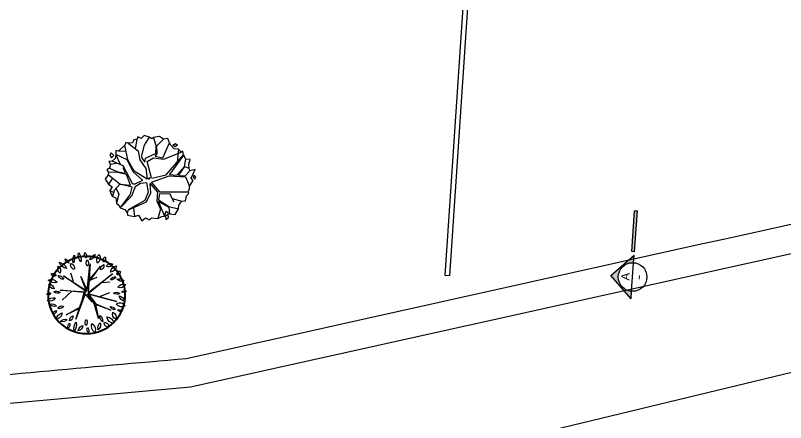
# Model space of a CAD drawing. Header units: millimetres. Extents: x 55520 to 96084, y -58491 to -49645.
# Drawn here: x 56726.6 to 56807.4, y -58037.4 to -57994.7 of the extents above; entities that cross this region are included whole.
import ezdxf
from ezdxf.enums import TextEntityAlignment as Align

# ---------------------------------------------------------------- set-up
doc = ezdxf.new("R2010")
doc.units = ezdxf.units.MM
for name, color, linetype in [('Alvenaria Vista', 40, 'Continuous'), ('ARQ-SÍMBOLOS', 2, 'Continuous'), ('ARQ-TEXTO2', 2, 'Continuous'), ('ARQ-TEXTO4', 4, 'Continuous'), ('Limite Terreno', 20, 'Continuous'), ('Limites', 250, 'Continuous'), ('Árvores Existentes', 114, 'Continuous')]:
    doc.layers.add(name, color=color, linetype=linetype)
doc.styles.add('arial', font='arial.ttf')
doc.styles.add('ATTR', font='romans.shx', dxfattribs={"width": 0.8, "height": 0.470416})
doc.styles.add('ROMANS', font='romans.shx')

# ---------------------------------------------------------------- blocks, each defined once
blk = doc.blocks.new('árvore_media')
for p, q in [((55224.742, -51939.893), (55225.624, -51940.543)), ((55225.381, -51940.374), (55225.536, -51939.525)), ((55226.592, -51939.352), (55226.154, -51940.062)), ((55226.948, -51939.383), (55227.191, -51940.176)), ((55227.285, -51940.084), (55227.836, -51939.546)), ((55227.765, -51941.166), (55228.36, -51939.864)), ((55224.565, -51940.6), (55223.903, -51940.572)), ((55224.719, -51941.335), (55224.455, -51940.062)), ((55225.624, -51940.543), (55225.757, -51941.335)), ((55226.154, -51940.062), (55225.911, -51940.968)), ((55227.169, -51940.798), (55227.191, -51940.119)), ((55227.235, -51940.091), (55227.257, -51940.826)), ((55227.875, -51941.279), (55229.375, -51940.656)), ((55229.155, -51940.402), (55229.022, -51941.533)), ((55224.653, -51941.335), (55223.66, -51940.883)), ((55223.66, -51940.911), (55224.057, -51941.731)), ((55225.183, -51942.382), (55224.653, -51941.335)), ((55225.271, -51942.325), (55224.719, -51941.335)), ((55225.757, -51941.335), (55226.286, -51942.099)), ((55225.911, -51940.968), (55225.955, -51941.194)), ((55225.955, -51941.194), (55226.22, -51941.533)), ((55226.22, -51941.533), (55226.264, -51941.194)), ((55226.264, -51941.194), (55227.147, -51940.798)), ((55226.419, -51941.477), (55226.948, -51941.166)), ((55226.948, -51941.166), (55227.875, -51941.279)), ((55227.257, -51940.826), (55227.08, -51941.024)), ((55227.103, -51941.024), (55227.765, -51941.166)), ((55228.073, -51942.637), (55229.574, -51940.911)), ((55229.574, -51940.939), (55228.36, -51942.608)), ((55229.684, -51941.929), (55229.773, -51941.279)), ((55223.726, -51941.646), (55223.197, -51941.76)), ((55224.3, -51941.873), (55223.351, -51941.449)), ((55225.161, -51943.457), (55224.3, -51941.873)), ((55226.794, -51942.919), (55226.419, -51941.477)), ((55229, -51942.665), (55229.662, -51941.929)), ((55229.662, -51941.929), (55229.155, -51942.665)), ((55229.684, -51941.929), (55230.081, -51942.071)), ((55224.013, -51943.457), (55222.998, -51942.637)), ((55223.704, -51942.41), (55223.02, -51942.439)), ((55223.131, -51942.071), (55223.749, -51942.354)), ((55224.609, -51942.608), (55223.704, -51942.41)), ((55223.749, -51942.354), (55224.499, -51942.495)), ((55224.477, -51942.41), (55224.3, -51942.043)), ((55224.499, -51942.495), (55224.477, -51942.41)), ((55224.962, -51943.542), (55224.609, -51942.608)), ((55225.999, -51943.117), (55225.183, -51942.382)), ((55226.396, -51943.033), (55225.271, -51942.325)), ((55226.286, -51942.099), (55226.396, -51943.004)), ((55226.816, -51942.948), (55228.073, -51942.637)), ((55228.36, -51942.608), (55229, -51942.665)), ((55229.728, -51942.75), (55230.126, -51942.297)), ((55223.373, -51942.948), (55223.02, -51943.457)), ((55225.999, -51943.146), (55225.337, -51943.457)), ((55226.352, -51943.344), (55225.823, -51943.4)), ((55226.352, -51943.344), (55226.485, -51944.164)), ((55226.794, -51943.287), (55228.338, -51942.75)), ((55226.794, -51943.316), (55227.478, -51944.136)), ((55228.338, -51942.75), (55229.75, -51942.835)), ((55229.155, -51942.693), (55229.728, -51942.75)), ((55229.75, -51942.835), (55230.104, -51943.627)), ((55223.462, -51944.192), (55223.153, -51944.023)), ((55223.528, -51944.023), (55223.373, -51944.532)), ((55224.013, -51943.457), (55223.528, -51944.023)), ((55223.704, -51943.853), (55223.925, -51944.334)), ((55225.095, -51943.712), (55224.013, -51943.457)), ((55224.035, -51943.457), (55224.962, -51943.542)), ((55224.918, -51944.419), (55225.095, -51943.712)), ((55225.359, -51943.683), (55225.05, -51944.504)), ((55225.337, -51943.457), (55225.161, -51943.457)), ((55225.823, -51943.4), (55225.359, -51943.683)), ((55226.639, -51943.372), (55227.323, -51944.164)), ((55226.639, -51943.4), (55226.705, -51944.249)), ((55223.925, -51944.334), (55223.726, -51945.126)), ((55224.057, -51945.55), (55224.896, -51944.419)), ((55225.05, -51944.504), (55224.057, -51945.522)), ((55226.485, -51944.164), (55226.22, -51944.9)), ((55226.705, -51944.249), (55226.33, -51945.041)), ((55227.323, -51944.164), (55227.257, -51944.956)), ((55227.5, -51944.306), (55227.411, -51944.843)), ((55227.478, -51944.136), (55229.993, -51944.136)), ((55227.5, -51944.306), (55228.36, -51944.277)), ((55228.36, -51944.277), (55228.735, -51945.013)), ((55228.581, -51944.702), (55229.442, -51944.956)), ((55226.22, -51944.9), (55224.764, -51945.692)), ((55226.33, -51945.041), (55224.764, -51945.72)), ((55227.257, -51944.956), (55227.566, -51945.635)), ((55227.367, -51944.956), (55227.919, -51946.258)), ((55227.389, -51944.985), (55228.316, -51945.465)), ((55227.411, -51944.843), (55228.316, -51945.409)), ((55224.764, -51945.72), (55224.653, -51945.975)), ((55225.227, -51945.55), (55225.293, -51946.286)), ((55227.566, -51945.635), (55227.345, -51946.456)), ((55228.316, -51945.409), (55229.133, -51945.607)), ((55228.316, -51945.465), (55228.36, -51946.059))]:
    blk.add_line(p, q)
for points in [[(55223.903, -51940.572), (55223.663, -51940.526), (55223.66, -51940.911), (55223.608, -51941.233), (55223.351, -51941.449), (55223.056, -51941.48), (55223.197, -51941.76), (55223.131, -51942.071), (55222.891, -51942.223), (55223.02, -51942.439), (55222.998, -51942.637), (55222.753, -51943.036), (55223.02, -51943.457), (55223.36, -51943.708), (55223.153, -51944.023), (55223.249, -51944.274), (55223.373, -51944.532), (55223.663, -51944.663), (55223.726, -51945.126), (55223.966, -51945.335), (55224.057, -51945.522), (55224.463, -51945.688), (55224.653, -51945.975), (55224.684, -51946.183), (55225.293, -51946.286), (55225.649, -51946.183), (55225.952, -51946.678), (55226.256, -51946.395), (55226.614, -51946.572), (55226.78, -51946.395), (55227.345, -51946.456), (55227.69, -51946.289), (55227.919, -51946.258), (55228.076, -51945.83), (55228.36, -51946.059), (55228.849, -51946.113), (55229.133, -51945.607), (55229.18, -51945.299), (55229.442, -51944.956), (55229.759, -51944.91), (55229.841, -51944.486), (55230.035, -51944.274), (55229.993, -51944.136), (55230.117, -51943.885), (55230.104, -51943.627), (55230.421, -51943.142), (55230.255, -51942.93), (55230.614, -51942.188), (55230.126, -51942.297), (55230.081, -51942.071), (55230.035, -51941.728), (55230.172, -51941.304), (55229.773, -51941.279), (55229.574, -51940.911), (55229.538, -51940.596), (55229.375, -51940.656), (55229.155, -51940.402), (55228.766, -51940.384), (55228.462, -51940.066), (55228.36, -51939.864), (55228.214, -51939.465), (55227.836, -51939.546), (55227.497, -51939.288), (55226.948, -51939.383), (55226.807, -51939.5), (55226.592, -51939.352), (55226.145, -51939.217), (55225.897, -51939.465), (55225.594, -51939.323), (55225.536, -51939.525), (55225.235, -51939.606), (55225.125, -51939.854), (55224.742, -51939.893), (55224.546, -51939.818), (55224.455, -51940.062)], [(55228.653, -51940.062), (55228.873, -51939.921), (55229.05, -51940.062), (55228.851, -51940.204)], [(55223.277, -51940.738), (55223.139, -51940.915), (55223.304, -51941.162), (55223.498, -51940.95)], [(55230.503, -51942.683), (55230.421, -51942.859), (55230.586, -51943.036), (55230.669, -51942.859)], [(55226.661, -51942.919), (55226.551, -51942.948), (55226.529, -51943.033), (55226.617, -51943.004)], [(55228.239, -51946.123), (55228.018, -51946.265), (55228.04, -51946.547), (55228.261, -51946.378)]]:
    blk.add_lwpolyline(points, close=True)
at = {"style": 'ATTR', "width": 0.8, "flags": 9}
blk.add_attdef('ESTCODE', (55226.661, -51942.919), '', height=0.0000158, dxfattribs=at)
blk = doc.blocks.new('tree 17')
at = {"color": 0, "linetype": 'ByBlock'}
for p, q in [((-0.215, 1.813), (-0.082, 0.152)), ((-0.149, 0.772), (-0.808, 1.664)), ((-0.808, 1.664), (-0.082, 0.822)), ((-0.033, 0.269), (-0.182, 1.747)), ((-0.182, 1.747), (-0.149, 0.772)), ((-0.082, 0.152), (-1.511, 1.221)), ((-1.511, 1.221), (-0.099, 0.075)), ((-0.082, 0.822), (-0.619, 1.038)), ((0.327, 1.071), (-0.033, 0.269)), ((0.001, 0.186), (1.346, 1.116)), ((1.346, 1.116), (0.017, 0.269)), ((0.017, 0.269), (0.327, 1.071)), ((0.765, 0.778), (0.909, 1.26)), ((-0.89, 0.728), (-1.344, 0.756)), ((-0.099, 0.075), (-1.738, -0.385)), ((-1.738, -0.385), (-0.082, 0.075)), ((-0.719, -0.113), (-1.344, 0.152)), ((-0.082, 0.075), (-0.542, -0.512)), ((-0.431, -0.496), (-0.049, 0.058)), ((-0.049, 0.058), (-0.326, -0.401)), ((-0.326, -0.401), (0.084, 0.058)), ((1.54, 0.285), (0.001, 0.186)), ((0.084, 0.058), (0.626, -1.404)), ((0.626, -1.404), (0.1, 0.136)), ((0.1, 0.136), (0.444, -0.795)), ((0.15, 0.152), (1.54, 0.285)), ((0.361, -0.684), (0.15, 0.152)), ((0.865, 0.224), (1.418, -0.302)), ((-0.542, -0.512), (-1.411, -0.878)), ((-1.411, -0.878), (-0.509, -0.545)), ((-0.686, -1.37), (-0.431, -0.496)), ((-0.509, -0.545), (-0.686, -1.37)), ((1.18, -1.16), (0.361, -0.684)), ((0.444, -0.795), (1.18, -1.16))]:
    blk.add_line(p, q, dxfattribs=at)
for points in [[(-0.733, 2.356, 0.375302), (-0.637, 1.847)], [(-0.637, 1.847, 0.375302), (-0.733, 2.356)], [(-0.191, 2.048, 0.30277), (-0.499, 2.346)], [(-0.499, 2.346, 0.30277), (-0.191, 2.048)], [(0.106, 2.463, 0.350689), (0.021, 2.165)], [(0.021, 2.165, 0.350689), (0.106, 2.463)], [(0.478, 2.441, 0.27027), (0.329, 1.921)], [(0.329, 1.921, 0.27027), (0.478, 2.441)], [(0.711, 2.314, 0.218613), (0.775, 1.868)], [(0.775, 1.868, 0.218613), (0.711, 2.314)], [(-1.147, 1.666, 0.420523), (-1.518, 1.793)], [(-1.518, 1.793, 0.420523), (-1.147, 1.666)], [(-1.072, 2.208, 0.45154), (-0.987, 1.9)], [(-0.987, 1.9, 0.45154), (-1.072, 2.208)], [(-0.053, 2.048, 0.340953), (-0.032, 1.666)], [(-0.032, 1.666, 0.340953), (-0.053, 2.048)], [(0.913, 1.836, 0.440076), (0.722, 1.485)], [(0.722, 1.485, 0.440076), (0.913, 1.836)], [(1.253, 2.091, 0.288468), (1.019, 1.847)], [(1.019, 1.847, 0.288468), (1.253, 2.091)], [(1.592, 1.9, 0.268637), (1.168, 1.539)], [(1.168, 1.539, 0.268637), (1.592, 1.9)], [(-1.954, 1.39, 0.525994), (-1.773, 1.167)], [(-1.773, 1.167, 0.525994), (-1.954, 1.39)], [(-1.391, 1.326, 0.363335), (-1.731, 1.687)], [(-1.731, 1.687, 0.363335), (-1.391, 1.326)], [(-1.009, 1.762, 0.408258), (-0.807, 1.454)], [(-0.807, 1.454, 0.408258), (-1.009, 1.762)], [(1.645, 1.666, 0.386862), (1.539, 1.273)], [(1.539, 1.273, 0.386862), (1.645, 1.666)], [(-1.752, 0.923, 0.295875), (-2.177, 0.827)], [(-2.177, 0.827, 0.295875), (-1.752, 0.923)], [(-1.38, 0.88, 0.343163), (-1.699, 1.061)], [(-1.699, 1.061, 0.343163), (-1.38, 0.88)], [(1.645, 1.124, 0.341117), (1.327, 0.912)], [(1.327, 0.912, 0.341117), (1.645, 1.124)], [(2.229, 0.869, 0.343561), (1.709, 0.753)], [(2.07, 1.22, 0.443589), (1.773, 1.124)], [(1.773, 1.124, 0.443589), (2.07, 1.22)], [(-1.816, 0.445, 0.362144), (-2.272, 0.604)], [(-2.272, 0.604, 0.362144), (-1.816, 0.445)], [(1.709, 0.753, 0.343561), (2.229, 0.869)], [(2.198, 0.625, 0.38021), (1.89, 0.349)], [(1.89, 0.349, 0.38021), (2.198, 0.625)], [(-2.017, 0.169, 0.288328), (-2.325, 0.243)], [(-2.325, 0.243, 0.288328), (-2.017, 0.169)], [(-1.561, 0.115, 0.309468), (-1.932, 0.084)], [(-1.932, 0.084, 0.309468), (-1.561, 0.115)], [(1.9, 0.179, 0.326555), (1.539, 0.147)], [(1.539, 0.147, 0.326555), (1.9, 0.179)], [(2.325, 0.02, 0.383832), (2.06, 0.115)], [(2.06, 0.115, 0.383832), (2.325, 0.02)], [(-1.89, -0.054, 0.289447), (-2.23, -0.373)], [(-2.23, -0.373, 0.289447), (-1.89, -0.054)], [(2.272, -0.352, 0.351781), (1.826, -0.171)], [(1.826, -0.171, 0.351781), (2.272, -0.352)], [(-1.731, -0.511, 0.447347), (-2.23, -0.628)], [(-2.23, -0.628, 0.447347), (-1.731, -0.511)], [(-1.784, -0.862, 0.306984), (-2.081, -0.947)], [(-2.081, -0.947, 0.306984), (-1.784, -0.862)], [(-1.37, -0.67, 0.315606), (-1.656, -0.851)], [(-1.656, -0.851, 0.315606), (-1.37, -0.67)], [(1.677, -0.787, 0.340003), (1.338, -0.639)], [(1.338, -0.639, 0.340003), (1.677, -0.787)], [(2.134, -0.532, 0.317134), (1.741, -0.649)], [(1.741, -0.649, 0.317134), (2.134, -0.532)], [(-1.529, -1, 0.414115), (-1.688, -1.403)], [(-1.688, -1.403, 0.414115), (-1.529, -1)], [(-1.179, -1.276, 0.365918), (-1.582, -1.637)], [(-1.582, -1.637, 0.365918), (-1.179, -1.276)], [(-0.765, -1.191, 0.285981), (-0.934, -1.552)], [(-0.934, -1.552, 0.285981), (-0.765, -1.191)], [(0.786, -1.201, 0.368927), (0.987, -1.499)], [(0.987, -1.499, 0.368927), (0.786, -1.201)], [(1.762, -1.425, 0.316942), (1.412, -1.032)], [(1.412, -1.032, 0.316942), (1.762, -1.425)], [(1.752, -0.904, 0.40592), (1.943, -1.106)], [(1.943, -1.106, 0.40592), (1.752, -0.904)], [(-1.03, -1.605, 0.559657), (-1.264, -1.839)], [(-1.264, -1.839, 0.559657), (-1.03, -1.605)], [(-0.786, -1.616, 0.321275), (-0.68, -2.019)], [(-0.68, -2.019, 0.321275), (-0.786, -1.616)], [(-0.308, -1.648, 0.362047), (-0.478, -2.168)], [(-0.478, -2.168, 0.362047), (-0.308, -1.648)], [(0.01, -1.414, 0.328832), (0.042, -1.764)], [(0.042, -1.764, 0.328832), (0.01, -1.414)], [(0.212, -1.775, 0.339938), (0.488, -2.072)], [(0.488, -2.072, 0.339938), (0.212, -1.775)], [(0.616, -1.584, 0.235997), (0.722, -2.094)], [(0.722, -2.094, 0.235997), (0.616, -1.584)], [(0.987, -1.626, 0.337084), (1.062, -1.924)], [(1.062, -1.924, 0.337084), (0.987, -1.626)], [(1.529, -1.541, 0.303563), (1.125, -1.414)], [(1.125, -1.414, 0.303563), (1.529, -1.541)], [(-0.043, -1.881, 0.345907), (-0.106, -2.179)], [(-0.106, -2.179, 0.345907), (-0.043, -1.881)]]:
    blk.add_lwpolyline(points, format="xyb")
at = {"lineweight": 40}
blk.add_circle((0, 0), 2.242, dxfattribs=at)
blk = doc.blocks.new('Símbolo_Corte')
at = {"layer": 'ARQ-SÍMBOLOS'}
h = blk.add_hatch(color=256, dxfattribs=at)
h.dxf.hatch_style = 1
h.paths.add_polyline_path([(0, 0.915), (-0.915, 0), (-0.6, 0, -1), (0.6, 0), (0.915, 0)])
at = {"layer": 'ARQ-SÍMBOLOS', "ltscale": 0.1}
blk.add_hatch(color=256, dxfattribs=at).paths.add_polyline_path([(1.063, 0.1), (2.775, 0.1), (2.775, 0), (1.063, 0)])
at = {"layer": 'ARQ-SÍMBOLOS'}
for p, q in [((-0.915, 0), (-0.6, 0)), ((0.6, 0), (0.915, 0))]:
    blk.add_line(p, q, dxfattribs=at)
at = {"layer": 'ARQ-SÍMBOLOS', "color": 4}
blk.add_line((-0.6, 0), (0.6, 0), dxfattribs=at)
at = {"layer": 'ARQ-SÍMBOLOS'}
blk.add_lwpolyline([(-0.915, 0), (0, 0.915), (0.915, 0)], dxfattribs=at)
blk.add_lwpolyline([(1.063, 0.1), (2.775, 0.1), (2.775, 0), (1.063, 0)], close=True, dxfattribs=at)
blk.add_circle((0, 0), 0.6, dxfattribs=at)
at = {"layer": 'ARQ-TEXTO2', "style": 'ROMANS'}
blk.add_attdef('NUMERO-FOLHA', text='', height=0.2, dxfattribs=at).set_placement((0, -0.271), align=Align.MIDDLE_CENTER)
at = {"layer": 'ARQ-TEXTO4', "style": 'arial'}
blk.add_attdef('NUMERO-DESENHO-NA-FOLHA', text='', height=0.35, dxfattribs=at).set_placement((0, 0.301), align=Align.MIDDLE_CENTER)

msp = doc.modelspace()

# ---------------------------------------------------------------- linework, layer by layer
at = {"layer": 'Alvenaria Vista'}
for p, q in [((56771.679, -58022.005), (56775.673, -57962.73)), ((56772.178, -58022.039), (56776.172, -57962.764)), ((56772.178, -58022.039), (56771.679, -58022.005))]:
    msp.add_line(p, q, dxfattribs=at)
msp.add_open_spline([(56935.313, -57988.359), (56871.727, -58002.475), (56808.141, -58016.592), (56744.555, -58030.709), (56734.303, -58031.635), (56724.051, -58032.562), (56713.8, -58033.488), (56701.406, -58031.249), (56689.013, -58029.01), (56676.619, -58026.771), (56668.724, -58019.114), (56660.828, -58011.458), (56652.932, -58003.802), (56653.173, -57946.801), (56653.413, -57889.801), (56653.654, -57832.8), (56653.132, -57813.458), (56652.61, -57794.116), (56652.088, -57774.774)], degree=3, knots=[20.322416, 20.322416, 20.322416, 20.322416, 21.305376, 21.305376, 21.305376, 22.305376, 22.305376, 22.305376, 23.305376, 23.305376, 23.305376, 24.305376, 24.305376, 24.305376, 25.305376, 25.305376, 25.305376, 25.593369, 25.593369, 25.593369, 25.593369], dxfattribs=at)
at = {"layer": 'Limite Terreno'}
msp.add_lwpolyline([(56935.313, -57991.432), (56745.017, -58033.679), (56713.665, -58036.513), (56675.187, -58029.561), (56649.927, -58005.066), (56650.654, -57832.835), (56649.087, -57774.774)], dxfattribs=at)
at = {"layer": 'Limites'}
msp.add_lwpolyline([(56935.313, -58006.688), (56921.065, -58004.867), (56737.661, -58049.13), (56695.79, -58048.924), (56692.262, -58100.658)], dxfattribs=at)

# ---------------------------------------------------------------- block references
at = {"layer": 'ARQ-SÍMBOLOS', "ltscale": 0.03, "xscale": 2.5, "yscale": 2.5, "zscale": 2.5, "rotation": 86.14453868130772}
msp.add_blockref('Símbolo_Corte', (56791.331, -58022.15), dxfattribs=at).add_auto_attribs({'NUMERO-FOLHA': '-', 'NUMERO-DESENHO-NA-FOLHA': 'A'})
at = {"layer": 'Árvores Existentes'}
for name, p, xscale, yscale, zscale in [('árvore_media', (-9531.233, 4319.732), 1.2, 1.2, 1.2), ('tree 17', (56734.112, -58024.036), -1.8048, 1.8048, 1.8048)]:
    msp.add_blockref(name, p, dxfattribs=dict(at, xscale=xscale, yscale=yscale, zscale=zscale))

doc.saveas('drawing.dxf')
